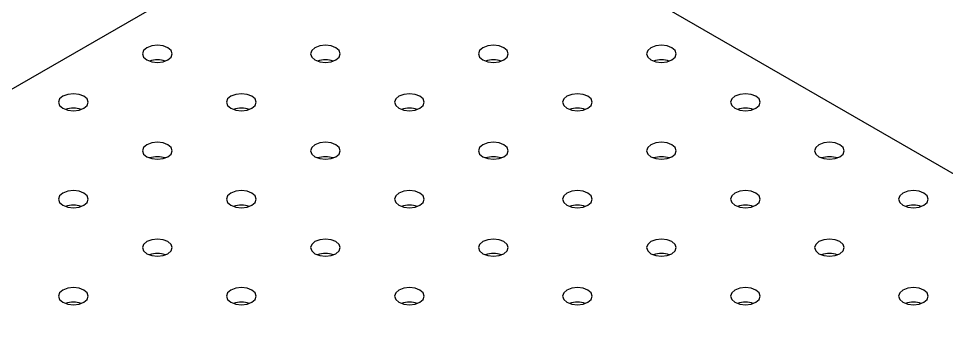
# Model space of a CAD drawing. Header units: millimetres. Extents: x 45 to 155, y 46 to 185.
# Drawn here: x 94.14 to 125.38, y 62.53 to 73.1 of the extents above; entities that cross this region are included whole.
import ezdxf

# ---------------------------------------------------------------- set-up
doc = ezdxf.new("R2010")
doc.units = ezdxf.units.MM

msp = doc.modelspace()

# ---------------------------------------------------------------- linework, layer by layer
at = {"color": 7, "linetype": 'Continuous', "lineweight": 25}
for p, q in [((134.874, 62.526), (110.951, 76.337)), ((101.994, 75.385), (79.72, 62.526))]:
    msp.add_line(p, q, dxfattribs=at)
at = {"color": 7, "linetype": 'Continuous', "lineweight": 25, "flags": 128}
for points in [[(99.165, 71.711), (99.274, 71.805), (99.312, 71.915), (99.274, 72.025), (99.165, 72.119), (99.003, 72.182), (98.812, 72.204), (98.62, 72.182), (98.458, 72.119), (98.35, 72.025), (98.312, 71.915), (98.35, 71.805), (98.458, 71.711), (98.62, 71.648), (98.812, 71.626), (99.003, 71.648), (99.165, 71.711)], [(104.822, 71.711), (104.93, 71.805), (104.968, 71.915), (104.93, 72.025), (104.822, 72.119), (104.66, 72.182), (104.468, 72.204), (104.277, 72.182), (104.115, 72.119), (104.007, 72.025), (103.968, 71.915), (104.007, 71.805), (104.115, 71.711), (104.277, 71.648), (104.468, 71.626), (104.66, 71.648), (104.822, 71.711)], [(110.479, 71.711), (110.587, 71.805), (110.625, 71.915), (110.587, 72.025), (110.479, 72.119), (110.317, 72.182), (110.125, 72.204), (109.934, 72.182), (109.772, 72.119), (109.663, 72.025), (109.625, 71.915), (109.663, 71.805), (109.772, 71.711), (109.934, 71.648), (110.125, 71.626), (110.317, 71.648), (110.479, 71.711)], [(116.136, 71.711), (116.244, 71.805), (116.282, 71.915), (116.244, 72.025), (116.136, 72.119), (115.974, 72.182), (115.782, 72.204), (115.591, 72.182), (115.429, 72.119), (115.32, 72.025), (115.282, 71.915), (115.32, 71.805), (115.429, 71.711), (115.591, 71.648), (115.782, 71.626), (115.974, 71.648), (116.136, 71.711)], [(96.337, 70.078), (96.445, 70.172), (96.483, 70.282), (96.445, 70.393), (96.337, 70.486), (96.175, 70.549), (95.983, 70.571), (95.792, 70.549), (95.63, 70.486), (95.521, 70.393), (95.483, 70.282), (95.521, 70.172), (95.63, 70.078), (95.792, 70.015), (95.983, 69.994), (96.175, 70.015), (96.337, 70.078)], [(101.994, 70.078), (102.102, 70.172), (102.14, 70.282), (102.102, 70.393), (101.994, 70.486), (101.831, 70.549), (101.64, 70.571), (101.449, 70.549), (101.286, 70.486), (101.178, 70.393), (101.14, 70.282), (101.178, 70.172), (101.286, 70.078), (101.449, 70.015), (101.64, 69.994), (101.831, 70.015), (101.994, 70.078)], [(107.65, 70.078), (107.759, 70.172), (107.797, 70.282), (107.759, 70.393), (107.65, 70.486), (107.488, 70.549), (107.297, 70.571), (107.106, 70.549), (106.943, 70.486), (106.835, 70.393), (106.797, 70.282), (106.835, 70.172), (106.943, 70.078), (107.106, 70.015), (107.297, 69.994), (107.488, 70.015), (107.65, 70.078)], [(113.307, 70.078), (113.416, 70.172), (113.454, 70.282), (113.416, 70.393), (113.307, 70.486), (113.145, 70.549), (112.954, 70.571), (112.762, 70.549), (112.6, 70.486), (112.492, 70.393), (112.454, 70.282), (112.492, 70.172), (112.6, 70.078), (112.762, 70.015), (112.954, 69.994), (113.145, 70.015), (113.307, 70.078)], [(118.964, 70.078), (119.073, 70.172), (119.111, 70.282), (119.073, 70.393), (118.964, 70.486), (118.802, 70.549), (118.611, 70.571), (118.419, 70.549), (118.257, 70.486), (118.149, 70.393), (118.111, 70.282), (118.149, 70.172), (118.257, 70.078), (118.419, 70.015), (118.611, 69.994), (118.802, 70.015), (118.964, 70.078)], [(99.165, 68.445), (99.274, 68.539), (99.312, 68.649), (99.274, 68.76), (99.165, 68.853), (99.003, 68.916), (98.812, 68.938), (98.62, 68.916), (98.458, 68.853), (98.35, 68.76), (98.312, 68.649), (98.35, 68.539), (98.458, 68.445), (98.62, 68.383), (98.812, 68.361), (99.003, 68.383), (99.165, 68.445)], [(104.822, 68.445), (104.93, 68.539), (104.968, 68.649), (104.93, 68.76), (104.822, 68.853), (104.66, 68.916), (104.468, 68.938), (104.277, 68.916), (104.115, 68.853), (104.007, 68.76), (103.968, 68.649), (104.007, 68.539), (104.115, 68.445), (104.277, 68.383), (104.468, 68.361), (104.66, 68.383), (104.822, 68.445)], [(110.479, 68.445), (110.587, 68.539), (110.625, 68.649), (110.587, 68.76), (110.479, 68.853), (110.317, 68.916), (110.125, 68.938), (109.934, 68.916), (109.772, 68.853), (109.663, 68.76), (109.625, 68.649), (109.663, 68.539), (109.772, 68.445), (109.934, 68.383), (110.125, 68.361), (110.317, 68.383), (110.479, 68.445)], [(116.136, 68.445), (116.244, 68.539), (116.282, 68.649), (116.244, 68.76), (116.136, 68.853), (115.974, 68.916), (115.782, 68.938), (115.591, 68.916), (115.429, 68.853), (115.32, 68.76), (115.282, 68.649), (115.32, 68.539), (115.429, 68.445), (115.591, 68.383), (115.782, 68.361), (115.974, 68.383), (116.136, 68.445)], [(121.793, 68.445), (121.901, 68.539), (121.939, 68.649), (121.901, 68.76), (121.793, 68.853), (121.63, 68.916), (121.439, 68.938), (121.248, 68.916), (121.085, 68.853), (120.977, 68.76), (120.939, 68.649), (120.977, 68.539), (121.085, 68.445), (121.248, 68.383), (121.439, 68.361), (121.63, 68.383), (121.793, 68.445)], [(96.337, 66.812), (96.445, 66.906), (96.483, 67.017), (96.445, 67.127), (96.337, 67.221), (96.175, 67.283), (95.983, 67.305), (95.792, 67.283), (95.63, 67.221), (95.521, 67.127), (95.483, 67.017), (95.521, 66.906), (95.63, 66.812), (95.792, 66.75), (95.983, 66.728), (96.175, 66.75), (96.337, 66.812)], [(101.994, 66.812), (102.102, 66.906), (102.14, 67.017), (102.102, 67.127), (101.994, 67.221), (101.831, 67.283), (101.64, 67.305), (101.449, 67.283), (101.286, 67.221), (101.178, 67.127), (101.14, 67.017), (101.178, 66.906), (101.286, 66.812), (101.449, 66.75), (101.64, 66.728), (101.831, 66.75), (101.994, 66.812)], [(107.65, 66.812), (107.759, 66.906), (107.797, 67.017), (107.759, 67.127), (107.65, 67.221), (107.488, 67.283), (107.297, 67.305), (107.106, 67.283), (106.943, 67.221), (106.835, 67.127), (106.797, 67.017), (106.835, 66.906), (106.943, 66.812), (107.106, 66.75), (107.297, 66.728), (107.488, 66.75), (107.65, 66.812)], [(113.307, 66.812), (113.416, 66.906), (113.454, 67.017), (113.416, 67.127), (113.307, 67.221), (113.145, 67.283), (112.954, 67.305), (112.762, 67.283), (112.6, 67.221), (112.492, 67.127), (112.454, 67.017), (112.492, 66.906), (112.6, 66.812), (112.762, 66.75), (112.954, 66.728), (113.145, 66.75), (113.307, 66.812)], [(118.964, 66.812), (119.073, 66.906), (119.111, 67.017), (119.073, 67.127), (118.964, 67.221), (118.802, 67.283), (118.611, 67.305), (118.419, 67.283), (118.257, 67.221), (118.149, 67.127), (118.111, 67.017), (118.149, 66.906), (118.257, 66.812), (118.419, 66.75), (118.611, 66.728), (118.802, 66.75), (118.964, 66.812)], [(124.621, 66.812), (124.729, 66.906), (124.767, 67.017), (124.729, 67.127), (124.621, 67.221), (124.459, 67.283), (124.267, 67.305), (124.076, 67.283), (123.914, 67.221), (123.806, 67.127), (123.767, 67.017), (123.806, 66.906), (123.914, 66.812), (124.076, 66.75), (124.267, 66.728), (124.459, 66.75), (124.621, 66.812)], [(99.165, 65.18), (99.274, 65.273), (99.312, 65.384), (99.274, 65.494), (99.165, 65.588), (99.003, 65.65), (98.812, 65.672), (98.62, 65.65), (98.458, 65.588), (98.35, 65.494), (98.312, 65.384), (98.35, 65.273), (98.458, 65.18), (98.62, 65.117), (98.812, 65.095), (99.003, 65.117), (99.165, 65.18)], [(104.822, 65.18), (104.93, 65.273), (104.968, 65.384), (104.93, 65.494), (104.822, 65.588), (104.66, 65.65), (104.468, 65.672), (104.277, 65.65), (104.115, 65.588), (104.007, 65.494), (103.968, 65.384), (104.007, 65.273), (104.115, 65.18), (104.277, 65.117), (104.468, 65.095), (104.66, 65.117), (104.822, 65.18)], [(110.479, 65.18), (110.587, 65.273), (110.625, 65.384), (110.587, 65.494), (110.479, 65.588), (110.317, 65.65), (110.125, 65.672), (109.934, 65.65), (109.772, 65.588), (109.663, 65.494), (109.625, 65.384), (109.663, 65.273), (109.772, 65.18), (109.934, 65.117), (110.125, 65.095), (110.317, 65.117), (110.479, 65.18)], [(116.136, 65.18), (116.244, 65.273), (116.282, 65.384), (116.244, 65.494), (116.136, 65.588), (115.974, 65.65), (115.782, 65.672), (115.591, 65.65), (115.429, 65.588), (115.32, 65.494), (115.282, 65.384), (115.32, 65.273), (115.429, 65.18), (115.591, 65.117), (115.782, 65.095), (115.974, 65.117), (116.136, 65.18)], [(121.793, 65.18), (121.901, 65.273), (121.939, 65.384), (121.901, 65.494), (121.793, 65.588), (121.63, 65.65), (121.439, 65.672), (121.248, 65.65), (121.085, 65.588), (120.977, 65.494), (120.939, 65.384), (120.977, 65.273), (121.085, 65.18), (121.248, 65.117), (121.439, 65.095), (121.63, 65.117), (121.793, 65.18)], [(96.337, 63.547), (96.445, 63.64), (96.483, 63.751), (96.445, 63.861), (96.337, 63.955), (96.175, 64.018), (95.983, 64.04), (95.792, 64.018), (95.63, 63.955), (95.521, 63.861), (95.483, 63.751), (95.521, 63.64), (95.63, 63.547), (95.792, 63.484), (95.983, 63.462), (96.175, 63.484), (96.337, 63.547)], [(101.994, 63.547), (102.102, 63.64), (102.14, 63.751), (102.102, 63.861), (101.994, 63.955), (101.831, 64.018), (101.64, 64.04), (101.449, 64.018), (101.286, 63.955), (101.178, 63.861), (101.14, 63.751), (101.178, 63.64), (101.286, 63.547), (101.449, 63.484), (101.64, 63.462), (101.831, 63.484), (101.994, 63.547)], [(107.65, 63.547), (107.759, 63.64), (107.797, 63.751), (107.759, 63.861), (107.65, 63.955), (107.488, 64.018), (107.297, 64.04), (107.106, 64.018), (106.943, 63.955), (106.835, 63.861), (106.797, 63.751), (106.835, 63.64), (106.943, 63.547), (107.106, 63.484), (107.297, 63.462), (107.488, 63.484), (107.65, 63.547)], [(113.307, 63.547), (113.416, 63.64), (113.454, 63.751), (113.416, 63.861), (113.307, 63.955), (113.145, 64.018), (112.954, 64.04), (112.762, 64.018), (112.6, 63.955), (112.492, 63.861), (112.454, 63.751), (112.492, 63.64), (112.6, 63.547), (112.762, 63.484), (112.954, 63.462), (113.145, 63.484), (113.307, 63.547)], [(118.964, 63.547), (119.073, 63.64), (119.111, 63.751), (119.073, 63.861), (118.964, 63.955), (118.802, 64.018), (118.611, 64.04), (118.419, 64.018), (118.257, 63.955), (118.149, 63.861), (118.111, 63.751), (118.149, 63.64), (118.257, 63.547), (118.419, 63.484), (118.611, 63.462), (118.802, 63.484), (118.964, 63.547)], [(124.621, 63.547), (124.729, 63.64), (124.767, 63.751), (124.729, 63.861), (124.621, 63.955), (124.459, 64.018), (124.267, 64.04), (124.076, 64.018), (123.914, 63.955), (123.806, 63.861), (123.767, 63.751), (123.806, 63.64), (123.914, 63.547), (124.076, 63.484), (124.267, 63.462), (124.459, 63.484), (124.621, 63.547)]]:
    msp.add_lwpolyline(points, dxfattribs=at)
at = {"color": 7, "linetype": 'Continuous', "lineweight": 25}
for centre in [(98.812, 70.906), (104.468, 70.906), (110.125, 70.906), (115.782, 70.906), (95.983, 69.273), (101.64, 69.273), (107.297, 69.273), (112.954, 69.273), (118.611, 69.273), (98.812, 67.64), (104.468, 67.64), (110.125, 67.64), (115.782, 67.64), (121.439, 67.64), (95.983, 66.007), (101.64, 66.007), (107.297, 66.007), (112.954, 66.007), (118.611, 66.007), (124.267, 66.007), (98.812, 64.375), (104.468, 64.375), (110.125, 64.375), (115.782, 64.375), (121.439, 64.375), (95.983, 62.742), (101.64, 62.742), (107.297, 62.742), (112.954, 62.742), (118.611, 62.742), (124.267, 62.742)]:
    msp.add_arc(centre, 0.809, 70.9084, 109.0916, dxfattribs=at)

doc.saveas('drawing.dxf')
